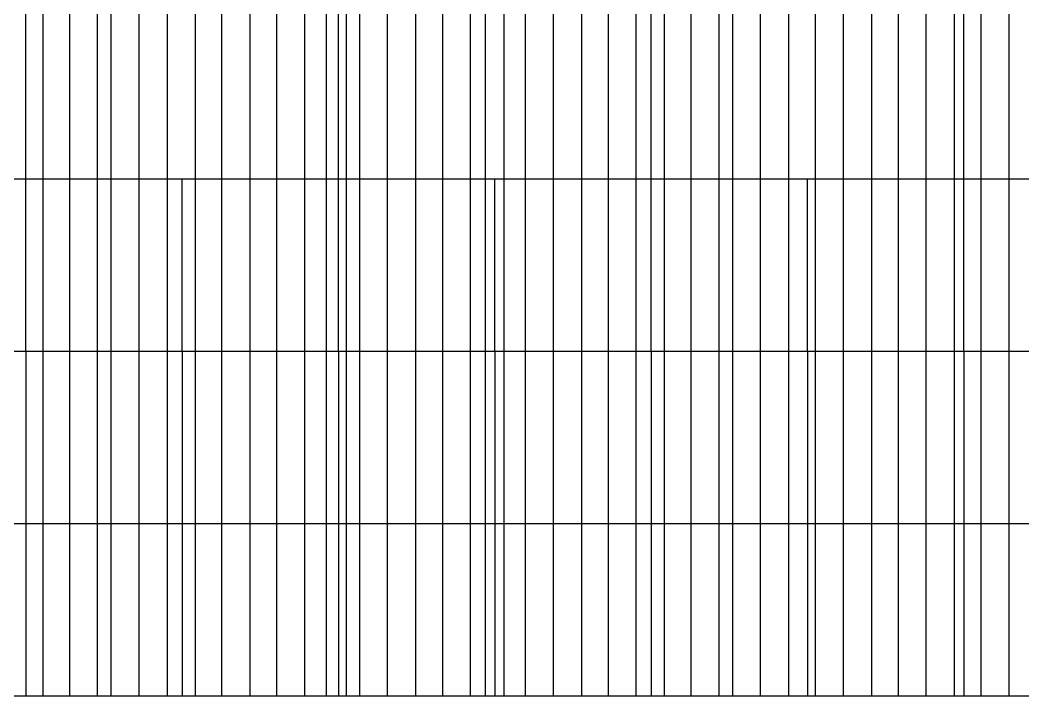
# Model space of a CAD drawing. Extents: x 0 to 304, y 106 to 158.
# Drawn here: x 151.59 to 189.11, y 106 to 131.28 of the extents above; entities that cross this region are included whole.
import ezdxf

# ---------------------------------------------------------------- set-up
doc = ezdxf.new("R2010")
doc.units = 0

msp = doc.modelspace()

# ---------------------------------------------------------------- linework, layer by layer
at = {"layer": 'main_merged'}
for p, q in [((158.55, 125.35, 4.8), (162.6, 125.35, 4.8)), ((158.55, 125.35, 9.6), (162.6, 125.35, 9.6)), ((158.55, 125.35, 14.4), (162.6, 125.35, 14.4)), ((170.25, 125.35, 4.8), (174.3, 125.35, 4.8)), ((170.25, 125.35, 9.6), (174.3, 125.35, 9.6)), ((170.25, 125.35, 14.4), (174.3, 125.35, 14.4)), ((181.95, 125.35, 4.8), (186, 125.35, 4.8)), ((181.95, 125.35, 9.6), (186, 125.35, 9.6)), ((181.95, 125.35, 14.4), (186, 125.35, 14.4)), ((158.55, 118.9, 4.8), (162.6, 118.9, 4.8)), ((158.55, 118.9, 9.6), (162.6, 118.9, 9.6)), ((158.55, 118.9, 14.4), (162.6, 118.9, 14.4)), ((170.25, 118.9, 4.8), (174.3, 118.9, 4.8)), ((170.25, 118.9, 9.6), (174.3, 118.9, 9.6)), ((170.25, 118.9, 14.4), (174.3, 118.9, 14.4)), ((181.95, 118.9, 4.8), (186, 118.9, 4.8)), ((181.95, 118.9, 9.6), (186, 118.9, 9.6)), ((181.95, 118.9, 14.4), (186, 118.9, 14.4)), ((158.55, 112.45, 4.8), (162.6, 112.45, 4.8)), ((158.55, 112.45, 9.6), (162.6, 112.45, 9.6)), ((158.55, 112.45, 14.4), (162.6, 112.45, 14.4)), ((170.25, 112.45, 4.8), (174.3, 112.45, 4.8)), ((170.25, 112.45, 9.6), (174.3, 112.45, 9.6)), ((170.25, 112.45, 14.4), (174.3, 112.45, 14.4)), ((181.95, 112.45, 4.8), (186, 112.45, 4.8)), ((181.95, 112.45, 9.6), (186, 112.45, 9.6)), ((181.95, 112.45, 14.4), (186, 112.45, 14.4)), ((158.55, 106, 4.8), (162.6, 106, 4.8)), ((158.55, 106, 9.6), (162.6, 106, 9.6)), ((158.55, 106, 14.4), (162.6, 106, 14.4)), ((170.25, 106, 4.8), (174.3, 106, 4.8)), ((170.25, 106, 9.6), (174.3, 106, 9.6)), ((170.25, 106, 14.4), (174.3, 106, 14.4)), ((181.95, 106, 4.8), (186, 106, 4.8)), ((181.95, 106, 9.6), (186, 106, 9.6)), ((181.95, 106, 14.4), (186, 106, 14.4))]:
    msp.add_line(p, q, dxfattribs=at)
at = {"layer": 'main_splited'}
for p, q in [((150.9, 125.35, 4.8), (151.8, 125.35, 4.8)), ((150.9, 125.35, 9.6), (151.8, 125.35, 9.6)), ((150.9, 125.35, 14.4), (151.8, 125.35, 14.4)), ((151.8, 125.35, 4.8), (157.65, 125.35, 4.8)), ((151.8, 125.35, 9.6), (157.65, 125.35, 9.6)), ((151.8, 125.35, 14.4), (157.65, 125.35, 14.4)), ((157.65, 125.35, 4.8), (158.55, 125.35, 4.8)), ((157.65, 125.35, 9.6), (158.55, 125.35, 9.6)), ((157.65, 125.35, 14.4), (158.55, 125.35, 14.4)), ((162.6, 125.35, 4.8), (163.5, 125.35, 4.8)), ((162.6, 125.35, 9.6), (163.5, 125.35, 9.6)), ((162.6, 125.35, 14.4), (163.5, 125.35, 14.4)), ((163.5, 125.35, 4.8), (169.35, 125.35, 4.8)), ((163.5, 125.35, 9.6), (169.35, 125.35, 9.6)), ((163.5, 125.35, 14.4), (169.35, 125.35, 14.4)), ((169.35, 125.35, 4.8), (170.25, 125.35, 4.8)), ((169.35, 125.35, 9.6), (170.25, 125.35, 9.6)), ((169.35, 125.35, 14.4), (170.25, 125.35, 14.4)), ((174.3, 125.35, 4.8), (175.2, 125.35, 4.8)), ((174.3, 125.35, 9.6), (175.2, 125.35, 9.6)), ((174.3, 125.35, 14.4), (175.2, 125.35, 14.4)), ((175.2, 125.35, 4.8), (181.05, 125.35, 4.8)), ((175.2, 125.35, 9.6), (181.05, 125.35, 9.6)), ((175.2, 125.35, 14.4), (181.05, 125.35, 14.4)), ((181.05, 125.35, 4.8), (181.95, 125.35, 4.8)), ((181.05, 125.35, 9.6), (181.95, 125.35, 9.6)), ((181.05, 125.35, 14.4), (181.95, 125.35, 14.4)), ((186, 125.35, 4.8), (186.9, 125.35, 4.8)), ((186, 125.35, 9.6), (186.9, 125.35, 9.6)), ((186, 125.35, 14.4), (186.9, 125.35, 14.4)), ((186.9, 125.35, 4.8), (192.75, 125.35, 4.8)), ((186.9, 125.35, 9.6), (192.75, 125.35, 9.6)), ((186.9, 125.35, 14.4), (192.75, 125.35, 14.4)), ((150.9, 118.9, 4.8), (151.8, 118.9, 4.8)), ((150.9, 118.9, 9.6), (151.8, 118.9, 9.6)), ((150.9, 118.9, 14.4), (151.8, 118.9, 14.4)), ((151.8, 118.9, 4.8), (157.65, 118.9, 4.8)), ((151.8, 118.9, 9.6), (157.65, 118.9, 9.6)), ((151.8, 118.9, 14.4), (157.65, 118.9, 14.4)), ((157.65, 118.9, 4.8), (158.55, 118.9, 4.8)), ((157.65, 118.9, 9.6), (158.55, 118.9, 9.6)), ((157.65, 118.9, 14.4), (158.55, 118.9, 14.4)), ((162.6, 118.9, 4.8), (163.5, 118.9, 4.8)), ((162.6, 118.9, 9.6), (163.5, 118.9, 9.6)), ((162.6, 118.9, 14.4), (163.5, 118.9, 14.4)), ((163.5, 118.9, 4.8), (169.35, 118.9, 4.8)), ((163.5, 118.9, 9.6), (169.35, 118.9, 9.6)), ((163.5, 118.9, 14.4), (169.35, 118.9, 14.4)), ((169.35, 118.9, 4.8), (170.25, 118.9, 4.8)), ((169.35, 118.9, 9.6), (170.25, 118.9, 9.6)), ((169.35, 118.9, 14.4), (170.25, 118.9, 14.4)), ((174.3, 118.9, 4.8), (175.2, 118.9, 4.8)), ((174.3, 118.9, 9.6), (175.2, 118.9, 9.6)), ((174.3, 118.9, 14.4), (175.2, 118.9, 14.4)), ((175.2, 118.9, 4.8), (181.05, 118.9, 4.8)), ((175.2, 118.9, 9.6), (181.05, 118.9, 9.6)), ((175.2, 118.9, 14.4), (181.05, 118.9, 14.4)), ((181.05, 118.9, 4.8), (181.95, 118.9, 4.8)), ((181.05, 118.9, 9.6), (181.95, 118.9, 9.6)), ((181.05, 118.9, 14.4), (181.95, 118.9, 14.4)), ((186, 118.9, 4.8), (186.9, 118.9, 4.8)), ((186, 118.9, 9.6), (186.9, 118.9, 9.6)), ((186, 118.9, 14.4), (186.9, 118.9, 14.4)), ((186.9, 118.9, 4.8), (192.75, 118.9, 4.8)), ((186.9, 118.9, 9.6), (192.75, 118.9, 9.6)), ((186.9, 118.9, 14.4), (192.75, 118.9, 14.4)), ((150.9, 112.45, 4.8), (151.8, 112.45, 4.8)), ((150.9, 112.45, 9.6), (151.8, 112.45, 9.6)), ((150.9, 112.45, 14.4), (151.8, 112.45, 14.4)), ((151.8, 112.45, 4.8), (157.65, 112.45, 4.8)), ((151.8, 112.45, 9.6), (157.65, 112.45, 9.6)), ((151.8, 112.45, 14.4), (157.65, 112.45, 14.4)), ((157.65, 112.45, 4.8), (158.55, 112.45, 4.8)), ((157.65, 112.45, 9.6), (158.55, 112.45, 9.6)), ((157.65, 112.45, 14.4), (158.55, 112.45, 14.4)), ((162.6, 112.45, 4.8), (163.5, 112.45, 4.8)), ((162.6, 112.45, 9.6), (163.5, 112.45, 9.6)), ((162.6, 112.45, 14.4), (163.5, 112.45, 14.4)), ((163.5, 112.45, 4.8), (169.35, 112.45, 4.8)), ((163.5, 112.45, 9.6), (169.35, 112.45, 9.6)), ((163.5, 112.45, 14.4), (169.35, 112.45, 14.4)), ((169.35, 112.45, 4.8), (170.25, 112.45, 4.8)), ((169.35, 112.45, 9.6), (170.25, 112.45, 9.6)), ((169.35, 112.45, 14.4), (170.25, 112.45, 14.4)), ((174.3, 112.45, 4.8), (175.2, 112.45, 4.8)), ((174.3, 112.45, 9.6), (175.2, 112.45, 9.6)), ((174.3, 112.45, 14.4), (175.2, 112.45, 14.4)), ((175.2, 112.45, 4.8), (181.05, 112.45, 4.8)), ((175.2, 112.45, 9.6), (181.05, 112.45, 9.6)), ((175.2, 112.45, 14.4), (181.05, 112.45, 14.4)), ((181.05, 112.45, 4.8), (181.95, 112.45, 4.8)), ((181.05, 112.45, 9.6), (181.95, 112.45, 9.6)), ((181.05, 112.45, 14.4), (181.95, 112.45, 14.4)), ((186, 112.45, 4.8), (186.9, 112.45, 4.8)), ((186, 112.45, 9.6), (186.9, 112.45, 9.6)), ((186, 112.45, 14.4), (186.9, 112.45, 14.4)), ((186.9, 112.45, 4.8), (192.75, 112.45, 4.8)), ((186.9, 112.45, 9.6), (192.75, 112.45, 9.6)), ((186.9, 112.45, 14.4), (192.75, 112.45, 14.4)), ((150.9, 106, 4.8), (151.8, 106, 4.8)), ((150.9, 106, 9.6), (151.8, 106, 9.6)), ((150.9, 106, 14.4), (151.8, 106, 14.4)), ((151.8, 106, 4.8), (157.65, 106, 4.8)), ((151.8, 106, 9.6), (157.65, 106, 9.6)), ((151.8, 106, 14.4), (157.65, 106, 14.4)), ((157.65, 106, 4.8), (158.55, 106, 4.8)), ((157.65, 106, 9.6), (158.55, 106, 9.6)), ((157.65, 106, 14.4), (158.55, 106, 14.4)), ((162.6, 106, 4.8), (163.5, 106, 4.8)), ((162.6, 106, 9.6), (163.5, 106, 9.6)), ((162.6, 106, 14.4), (163.5, 106, 14.4)), ((163.5, 106, 4.8), (169.35, 106, 4.8)), ((163.5, 106, 9.6), (169.35, 106, 9.6)), ((163.5, 106, 14.4), (169.35, 106, 14.4)), ((169.35, 106, 4.8), (170.25, 106, 4.8)), ((169.35, 106, 9.6), (170.25, 106, 9.6)), ((169.35, 106, 14.4), (170.25, 106, 14.4)), ((174.3, 106, 4.8), (175.2, 106, 4.8)), ((174.3, 106, 9.6), (175.2, 106, 9.6)), ((174.3, 106, 14.4), (175.2, 106, 14.4)), ((175.2, 106, 4.8), (181.05, 106, 4.8)), ((175.2, 106, 9.6), (181.05, 106, 9.6)), ((175.2, 106, 14.4), (181.05, 106, 14.4)), ((181.05, 106, 4.8), (181.95, 106, 4.8)), ((181.05, 106, 9.6), (181.95, 106, 9.6)), ((181.05, 106, 14.4), (181.95, 106, 14.4)), ((186, 106, 4.8), (186.9, 106, 4.8)), ((186, 106, 9.6), (186.9, 106, 9.6)), ((186, 106, 14.4), (186.9, 106, 14.4)), ((186.9, 106, 4.8), (192.75, 106, 4.8)), ((186.9, 106, 9.6), (192.75, 106, 9.6)), ((186.9, 106, 14.4), (192.75, 106, 14.4))]:
    msp.add_line(p, q, dxfattribs=at)
at = {"layer": 'RRO 200x300x6'}
for p, q in [((151.8, 125.35), (151.8, 125.35, 4.8)), ((151.8, 125.35, 4.8), (151.8, 125.35, 9.6)), ((151.8, 125.35, 9.6), (151.8, 125.35, 14.4)), ((157.65, 125.35), (157.65, 125.35, 4.8)), ((157.65, 125.35, 4.8), (157.65, 125.35, 9.6)), ((157.65, 125.35, 9.6), (157.65, 125.35, 14.4)), ((163.5, 125.35), (163.5, 125.35, 4.8)), ((163.5, 125.35, 4.8), (163.5, 125.35, 9.6)), ((163.5, 125.35, 9.6), (163.5, 125.35, 14.4)), ((169.35, 125.35), (169.35, 125.35, 4.8)), ((169.35, 125.35, 4.8), (169.35, 125.35, 9.6)), ((169.35, 125.35, 9.6), (169.35, 125.35, 14.4)), ((175.2, 125.35), (175.2, 125.35, 4.8)), ((175.2, 125.35, 4.8), (175.2, 125.35, 9.6)), ((175.2, 125.35, 9.6), (175.2, 125.35, 14.4)), ((181.05, 125.35), (181.05, 125.35, 4.8)), ((181.05, 125.35, 4.8), (181.05, 125.35, 9.6)), ((181.05, 125.35, 9.6), (181.05, 125.35, 14.4)), ((186.9, 125.35), (186.9, 125.35, 4.8)), ((186.9, 125.35, 4.8), (186.9, 125.35, 9.6)), ((186.9, 125.35, 9.6), (186.9, 125.35, 14.4)), ((151.8, 118.9), (151.8, 118.9, 4.8)), ((151.8, 118.9, 4.8), (151.8, 118.9, 9.6)), ((151.8, 118.9, 9.6), (151.8, 118.9, 14.4)), ((157.65, 118.9), (157.65, 118.9, 4.8)), ((157.65, 118.9, 4.8), (157.65, 118.9, 9.6)), ((157.65, 118.9, 9.6), (157.65, 118.9, 14.4)), ((163.5, 118.9), (163.5, 118.9, 4.8)), ((163.5, 118.9, 4.8), (163.5, 118.9, 9.6)), ((163.5, 118.9, 9.6), (163.5, 118.9, 14.4)), ((169.35, 118.9), (169.35, 118.9, 4.8)), ((169.35, 118.9, 4.8), (169.35, 118.9, 9.6)), ((169.35, 118.9, 9.6), (169.35, 118.9, 14.4)), ((175.2, 118.9), (175.2, 118.9, 4.8)), ((175.2, 118.9, 4.8), (175.2, 118.9, 9.6)), ((175.2, 118.9, 9.6), (175.2, 118.9, 14.4)), ((181.05, 118.9), (181.05, 118.9, 4.8)), ((181.05, 118.9, 4.8), (181.05, 118.9, 9.6)), ((181.05, 118.9, 9.6), (181.05, 118.9, 14.4)), ((186.9, 118.9), (186.9, 118.9, 4.8)), ((186.9, 118.9, 4.8), (186.9, 118.9, 9.6)), ((186.9, 118.9, 9.6), (186.9, 118.9, 14.4)), ((151.8, 112.45), (151.8, 112.45, 4.8)), ((151.8, 112.45, 4.8), (151.8, 112.45, 9.6)), ((151.8, 112.45, 9.6), (151.8, 112.45, 14.4)), ((157.65, 112.45), (157.65, 112.45, 4.8)), ((157.65, 112.45, 4.8), (157.65, 112.45, 9.6)), ((157.65, 112.45, 9.6), (157.65, 112.45, 14.4)), ((163.5, 112.45), (163.5, 112.45, 4.8)), ((163.5, 112.45, 4.8), (163.5, 112.45, 9.6)), ((163.5, 112.45, 9.6), (163.5, 112.45, 14.4)), ((169.35, 112.45), (169.35, 112.45, 4.8)), ((169.35, 112.45, 4.8), (169.35, 112.45, 9.6)), ((169.35, 112.45, 9.6), (169.35, 112.45, 14.4)), ((175.2, 112.45), (175.2, 112.45, 4.8)), ((175.2, 112.45, 4.8), (175.2, 112.45, 9.6)), ((175.2, 112.45, 9.6), (175.2, 112.45, 14.4)), ((181.05, 112.45), (181.05, 112.45, 4.8)), ((181.05, 112.45, 4.8), (181.05, 112.45, 9.6)), ((181.05, 112.45, 9.6), (181.05, 112.45, 14.4)), ((186.9, 112.45), (186.9, 112.45, 4.8)), ((186.9, 112.45, 4.8), (186.9, 112.45, 9.6)), ((186.9, 112.45, 9.6), (186.9, 112.45, 14.4)), ((151.8, 106), (151.8, 106, 4.8)), ((151.8, 106, 4.8), (151.8, 106, 9.6)), ((151.8, 106, 9.6), (151.8, 106, 14.4)), ((157.65, 106), (157.65, 106, 4.8)), ((157.65, 106, 4.8), (157.65, 106, 9.6)), ((157.65, 106, 9.6), (157.65, 106, 14.4)), ((163.5, 106), (163.5, 106, 4.8)), ((163.5, 106, 4.8), (163.5, 106, 9.6)), ((163.5, 106, 9.6), (163.5, 106, 14.4)), ((169.35, 106), (169.35, 106, 4.8)), ((169.35, 106, 4.8), (169.35, 106, 9.6)), ((169.35, 106, 9.6), (169.35, 106, 14.4)), ((175.2, 106), (175.2, 106, 4.8)), ((175.2, 106, 4.8), (175.2, 106, 9.6)), ((175.2, 106, 9.6), (175.2, 106, 14.4)), ((181.05, 106), (181.05, 106, 4.8)), ((181.05, 106, 4.8), (181.05, 106, 9.6)), ((181.05, 106, 9.6), (181.05, 106, 14.4)), ((186.9, 106), (186.9, 106, 4.8)), ((186.9, 106, 4.8), (186.9, 106, 9.6)), ((186.9, 106, 9.6), (186.9, 106, 14.4))]:
    msp.add_line(p, q, dxfattribs=at)
at = {"layer": 'secondary'}
for p, q in [((152.44, 131.8, 4.8), (152.44, 125.35, 4.8)), ((152.44, 131.8, 9.6), (152.44, 125.35, 9.6)), ((152.44, 131.8, 14.4), (152.44, 125.35, 14.4)), ((153.44, 131.8, 4.8), (153.44, 125.35, 4.8)), ((153.44, 131.8, 9.6), (153.44, 125.35, 9.6)), ((153.44, 131.8, 14.4), (153.44, 125.35, 14.4)), ((154.48, 131.8, 4.8), (154.48, 125.35, 4.8)), ((154.48, 131.8, 9.6), (154.48, 125.35, 9.6)), ((154.48, 131.8, 14.4), (154.48, 125.35, 14.4)), ((154.99, 131.8, 4.8), (154.99, 125.35, 4.8)), ((154.99, 131.8, 9.6), (154.99, 125.35, 9.6)), ((154.99, 131.8, 14.4), (154.99, 125.35, 14.4)), ((156.03, 131.8, 4.8), (156.03, 125.35, 4.8)), ((156.03, 131.8, 9.6), (156.03, 125.35, 9.6)), ((156.03, 131.8, 14.4), (156.03, 125.35, 14.4)), ((157.09, 131.8, 4.8), (157.09, 125.35, 4.8)), ((157.09, 131.8, 9.6), (157.09, 125.35, 9.6)), ((157.09, 131.8, 14.4), (157.09, 125.35, 14.4)), ((158.14, 131.8, 4.8), (158.14, 125.35, 4.8)), ((158.14, 131.8, 9.6), (158.14, 125.35, 9.6)), ((158.14, 131.8, 14.4), (158.14, 125.35, 14.4)), ((159.13, 131.8, 4.8), (159.13, 125.35, 4.8)), ((159.13, 131.8, 9.6), (159.13, 125.35, 9.6)), ((159.13, 131.8, 14.4), (159.13, 125.35, 14.4)), ((160.19, 131.8, 4.8), (160.19, 125.35, 4.8)), ((160.19, 131.8, 9.6), (160.19, 125.35, 9.6)), ((160.19, 131.8, 14.4), (160.19, 125.35, 14.4)), ((161.19, 131.8, 4.8), (161.19, 125.35, 4.8)), ((161.19, 131.8, 9.6), (161.19, 125.35, 9.6)), ((161.19, 131.8, 14.4), (161.19, 125.35, 14.4)), ((162.23, 131.8, 4.8), (162.23, 125.35, 4.8)), ((162.23, 131.8, 9.6), (162.23, 125.35, 9.6)), ((162.23, 131.8, 14.4), (162.23, 125.35, 14.4)), ((163.04, 131.8, 4.8), (163.04, 125.35, 4.8)), ((163.04, 131.8, 9.6), (163.04, 125.35, 9.6)), ((163.04, 131.8, 14.4), (163.04, 125.35, 14.4)), ((163.79, 131.8, 4.8), (163.79, 125.35, 4.8)), ((163.79, 131.8, 9.6), (163.79, 125.35, 9.6)), ((163.79, 131.8, 14.4), (163.79, 125.35, 14.4)), ((164.29, 131.8, 4.8), (164.29, 125.35, 4.8)), ((164.29, 131.8, 9.6), (164.29, 125.35, 9.6)), ((164.29, 131.8, 14.4), (164.29, 125.35, 14.4)), ((165.33, 131.8, 4.8), (165.33, 125.35, 4.8)), ((165.33, 131.8, 9.6), (165.33, 125.35, 9.6)), ((165.33, 131.8, 14.4), (165.33, 125.35, 14.4)), ((166.39, 131.8, 4.8), (166.39, 125.35, 4.8)), ((166.39, 131.8, 9.6), (166.39, 125.35, 9.6)), ((166.39, 131.8, 14.4), (166.39, 125.35, 14.4)), ((167.39, 131.8, 4.8), (167.39, 125.35, 4.8)), ((167.39, 131.8, 9.6), (167.39, 125.35, 9.6)), ((167.39, 131.8, 14.4), (167.39, 125.35, 14.4)), ((168.43, 131.8, 4.8), (168.43, 125.35, 4.8)), ((168.43, 131.8, 9.6), (168.43, 125.35, 9.6)), ((168.43, 131.8, 14.4), (168.43, 125.35, 14.4)), ((168.99, 131.8, 4.8), (168.99, 125.35, 4.8)), ((168.99, 131.8, 9.6), (168.99, 125.35, 9.6)), ((168.99, 131.8, 14.4), (168.99, 125.35, 14.4)), ((169.69, 131.8, 4.8), (169.69, 125.35, 4.8)), ((169.69, 131.8, 9.6), (169.69, 125.35, 9.6)), ((169.69, 131.8, 14.4), (169.69, 125.35, 14.4)), ((170.49, 131.8, 4.8), (170.49, 125.35, 4.8)), ((170.49, 131.8, 9.6), (170.49, 125.35, 9.6)), ((170.49, 131.8, 14.4), (170.49, 125.35, 14.4)), ((171.53, 131.8, 4.8), (171.53, 125.35, 4.8)), ((171.53, 131.8, 9.6), (171.53, 125.35, 9.6)), ((171.53, 131.8, 14.4), (171.53, 125.35, 14.4)), ((172.59, 131.8, 4.8), (172.59, 125.35, 4.8)), ((172.59, 131.8, 9.6), (172.59, 125.35, 9.6)), ((172.59, 131.8, 14.4), (172.59, 125.35, 14.4)), ((173.59, 131.8, 4.8), (173.59, 125.35, 4.8)), ((173.59, 131.8, 9.6), (173.59, 125.35, 9.6)), ((173.59, 131.8, 14.4), (173.59, 125.35, 14.4)), ((174.63, 131.8, 4.8), (174.63, 125.35, 4.8)), ((174.63, 131.8, 9.6), (174.63, 125.35, 9.6)), ((174.63, 131.8, 14.4), (174.63, 125.35, 14.4)), ((175.69, 131.8, 4.8), (175.69, 125.35, 4.8)), ((175.69, 131.8, 9.6), (175.69, 125.35, 9.6)), ((175.69, 131.8, 14.4), (175.69, 125.35, 14.4)), ((176.69, 131.8, 4.8), (176.69, 125.35, 4.8)), ((176.69, 131.8, 9.6), (176.69, 125.35, 9.6)), ((176.69, 131.8, 14.4), (176.69, 125.35, 14.4)), ((177.73, 131.8, 4.8), (177.73, 125.35, 4.8)), ((177.73, 131.8, 9.6), (177.73, 125.35, 9.6)), ((177.73, 131.8, 14.4), (177.73, 125.35, 14.4)), ((178.24, 131.8, 4.8), (178.24, 125.35, 4.8)), ((178.24, 131.8, 9.6), (178.24, 125.35, 9.6)), ((178.24, 131.8, 14.4), (178.24, 125.35, 14.4)), ((179.28, 131.8, 4.8), (179.28, 125.35, 4.8)), ((179.28, 131.8, 9.6), (179.28, 125.35, 9.6)), ((179.28, 131.8, 14.4), (179.28, 125.35, 14.4)), ((180.34, 131.8, 4.8), (180.34, 125.35, 4.8)), ((180.34, 131.8, 9.6), (180.34, 125.35, 9.6)), ((180.34, 131.8, 14.4), (180.34, 125.35, 14.4)), ((181.34, 131.8, 4.8), (181.34, 125.35, 4.8)), ((181.34, 131.8, 9.6), (181.34, 125.35, 9.6)), ((181.34, 131.8, 14.4), (181.34, 125.35, 14.4)), ((182.38, 131.8, 4.8), (182.38, 125.35, 4.8)), ((182.38, 131.8, 9.6), (182.38, 125.35, 9.6)), ((182.38, 131.8, 14.4), (182.38, 125.35, 14.4)), ((183.44, 131.8, 4.8), (183.44, 125.35, 4.8)), ((183.44, 131.8, 9.6), (183.44, 125.35, 9.6)), ((183.44, 131.8, 14.4), (183.44, 125.35, 14.4)), ((184.44, 131.8, 4.8), (184.44, 125.35, 4.8)), ((184.44, 131.8, 9.6), (184.44, 125.35, 9.6)), ((184.44, 131.8, 14.4), (184.44, 125.35, 14.4)), ((185.48, 131.8, 4.8), (185.48, 125.35, 4.8)), ((185.48, 131.8, 9.6), (185.48, 125.35, 9.6)), ((185.48, 131.8, 14.4), (185.48, 125.35, 14.4)), ((186.54, 131.8, 4.8), (186.54, 125.35, 4.8)), ((186.54, 131.8, 9.6), (186.54, 125.35, 9.6)), ((186.54, 131.8, 14.4), (186.54, 125.35, 14.4)), ((187.54, 131.8, 4.8), (187.54, 125.35, 4.8)), ((187.54, 131.8, 9.6), (187.54, 125.35, 9.6)), ((187.54, 131.8, 14.4), (187.54, 125.35, 14.4)), ((188.58, 131.8, 4.8), (188.58, 125.35, 4.8)), ((188.58, 131.8, 9.6), (188.58, 125.35, 9.6)), ((188.58, 131.8, 14.4), (188.58, 125.35, 14.4)), ((152.44, 125.35, 4.8), (152.44, 118.9, 4.8)), ((152.44, 125.35, 9.6), (152.44, 118.9, 9.6)), ((152.44, 125.35, 14.4), (152.44, 118.9, 14.4)), ((153.44, 125.35, 4.8), (153.44, 118.9, 4.8)), ((153.44, 125.35, 9.6), (153.44, 118.9, 9.6)), ((153.44, 125.35, 14.4), (153.44, 118.9, 14.4)), ((154.48, 125.35, 4.8), (154.48, 118.9, 4.8)), ((154.48, 125.35, 9.6), (154.48, 118.9, 9.6)), ((154.48, 125.35, 14.4), (154.48, 118.9, 14.4)), ((154.99, 125.35, 4.8), (154.99, 118.9, 4.8)), ((154.99, 125.35, 9.6), (154.99, 118.9, 9.6)), ((154.99, 125.35, 14.4), (154.99, 118.9, 14.4)), ((156.03, 125.35, 4.8), (156.03, 118.9, 4.8)), ((156.03, 125.35, 9.6), (156.03, 118.9, 9.6)), ((156.03, 125.35, 14.4), (156.03, 118.9, 14.4)), ((157.09, 125.35, 4.8), (157.09, 118.9, 4.8)), ((157.09, 125.35, 9.6), (157.09, 118.9, 9.6)), ((157.09, 125.35, 14.4), (157.09, 118.9, 14.4)), ((158.14, 125.35, 4.8), (158.14, 118.9, 4.8)), ((158.14, 125.35, 9.6), (158.14, 118.9, 9.6)), ((158.14, 125.35, 14.4), (158.14, 118.9, 14.4)), ((159.13, 125.35, 4.8), (159.13, 118.9, 4.8)), ((159.13, 125.35, 9.6), (159.13, 118.9, 9.6)), ((159.13, 125.35, 14.4), (159.13, 118.9, 14.4)), ((160.19, 125.35, 4.8), (160.19, 118.9, 4.8)), ((160.19, 125.35, 9.6), (160.19, 118.9, 9.6)), ((160.19, 125.35, 14.4), (160.19, 118.9, 14.4)), ((161.19, 125.35, 4.8), (161.19, 118.9, 4.8)), ((161.19, 125.35, 9.6), (161.19, 118.9, 9.6)), ((161.19, 125.35, 14.4), (161.19, 118.9, 14.4)), ((162.23, 125.35, 4.8), (162.23, 118.9, 4.8)), ((162.23, 125.35, 9.6), (162.23, 118.9, 9.6)), ((162.23, 125.35, 14.4), (162.23, 118.9, 14.4)), ((163.04, 125.35, 4.8), (163.04, 118.9, 4.8)), ((163.04, 125.35, 9.6), (163.04, 118.9, 9.6)), ((163.04, 125.35, 14.4), (163.04, 118.9, 14.4)), ((163.79, 125.35, 4.8), (163.79, 118.9, 4.8)), ((163.79, 125.35, 9.6), (163.79, 118.9, 9.6)), ((163.79, 125.35, 14.4), (163.79, 118.9, 14.4)), ((164.29, 125.35, 4.8), (164.29, 118.9, 4.8)), ((164.29, 125.35, 9.6), (164.29, 118.9, 9.6)), ((164.29, 125.35, 14.4), (164.29, 118.9, 14.4)), ((165.33, 125.35, 4.8), (165.33, 118.9, 4.8)), ((165.33, 125.35, 9.6), (165.33, 118.9, 9.6)), ((165.33, 125.35, 14.4), (165.33, 118.9, 14.4)), ((166.39, 125.35, 4.8), (166.39, 118.9, 4.8)), ((166.39, 125.35, 9.6), (166.39, 118.9, 9.6)), ((166.39, 125.35, 14.4), (166.39, 118.9, 14.4)), ((167.39, 125.35, 4.8), (167.39, 118.9, 4.8)), ((167.39, 125.35, 9.6), (167.39, 118.9, 9.6)), ((167.39, 125.35, 14.4), (167.39, 118.9, 14.4)), ((168.43, 125.35, 4.8), (168.43, 118.9, 4.8)), ((168.43, 125.35, 9.6), (168.43, 118.9, 9.6)), ((168.43, 125.35, 14.4), (168.43, 118.9, 14.4)), ((168.99, 125.35, 4.8), (168.99, 118.9, 4.8)), ((168.99, 125.35, 9.6), (168.99, 118.9, 9.6)), ((168.99, 125.35, 14.4), (168.99, 118.9, 14.4)), ((169.69, 125.35, 4.8), (169.69, 118.9, 4.8)), ((169.69, 125.35, 9.6), (169.69, 118.9, 9.6)), ((169.69, 125.35, 14.4), (169.69, 118.9, 14.4)), ((170.49, 125.35, 4.8), (170.49, 118.9, 4.8)), ((170.49, 125.35, 9.6), (170.49, 118.9, 9.6)), ((170.49, 125.35, 14.4), (170.49, 118.9, 14.4)), ((171.53, 125.35, 4.8), (171.53, 118.9, 4.8)), ((171.53, 125.35, 9.6), (171.53, 118.9, 9.6)), ((171.53, 125.35, 14.4), (171.53, 118.9, 14.4)), ((172.59, 125.35, 4.8), (172.59, 118.9, 4.8)), ((172.59, 125.35, 9.6), (172.59, 118.9, 9.6)), ((172.59, 125.35, 14.4), (172.59, 118.9, 14.4)), ((173.59, 125.35, 4.8), (173.59, 118.9, 4.8)), ((173.59, 125.35, 9.6), (173.59, 118.9, 9.6)), ((173.59, 125.35, 14.4), (173.59, 118.9, 14.4)), ((174.63, 125.35, 4.8), (174.63, 118.9, 4.8)), ((174.63, 125.35, 9.6), (174.63, 118.9, 9.6)), ((174.63, 125.35, 14.4), (174.63, 118.9, 14.4)), ((175.69, 125.35, 4.8), (175.69, 118.9, 4.8)), ((175.69, 125.35, 9.6), (175.69, 118.9, 9.6)), ((175.69, 125.35, 14.4), (175.69, 118.9, 14.4)), ((176.69, 125.35, 4.8), (176.69, 118.9, 4.8)), ((176.69, 125.35, 9.6), (176.69, 118.9, 9.6)), ((176.69, 125.35, 14.4), (176.69, 118.9, 14.4)), ((177.73, 125.35, 4.8), (177.73, 118.9, 4.8)), ((177.73, 125.35, 9.6), (177.73, 118.9, 9.6)), ((177.73, 125.35, 14.4), (177.73, 118.9, 14.4)), ((178.24, 125.35, 4.8), (178.24, 118.9, 4.8)), ((178.24, 125.35, 9.6), (178.24, 118.9, 9.6)), ((178.24, 125.35, 14.4), (178.24, 118.9, 14.4)), ((179.28, 125.35, 4.8), (179.28, 118.9, 4.8)), ((179.28, 125.35, 9.6), (179.28, 118.9, 9.6)), ((179.28, 125.35, 14.4), (179.28, 118.9, 14.4)), ((180.34, 125.35, 4.8), (180.34, 118.9, 4.8)), ((180.34, 125.35, 9.6), (180.34, 118.9, 9.6)), ((180.34, 125.35, 14.4), (180.34, 118.9, 14.4)), ((181.34, 125.35, 4.8), (181.34, 118.9, 4.8)), ((181.34, 125.35, 9.6), (181.34, 118.9, 9.6)), ((181.34, 125.35, 14.4), (181.34, 118.9, 14.4)), ((182.38, 125.35, 4.8), (182.38, 118.9, 4.8)), ((182.38, 125.35, 9.6), (182.38, 118.9, 9.6)), ((182.38, 125.35, 14.4), (182.38, 118.9, 14.4)), ((183.44, 125.35, 4.8), (183.44, 118.9, 4.8)), ((183.44, 125.35, 9.6), (183.44, 118.9, 9.6)), ((183.44, 125.35, 14.4), (183.44, 118.9, 14.4)), ((184.44, 125.35, 4.8), (184.44, 118.9, 4.8)), ((184.44, 125.35, 9.6), (184.44, 118.9, 9.6)), ((184.44, 125.35, 14.4), (184.44, 118.9, 14.4)), ((185.48, 125.35, 4.8), (185.48, 118.9, 4.8)), ((185.48, 125.35, 9.6), (185.48, 118.9, 9.6)), ((185.48, 125.35, 14.4), (185.48, 118.9, 14.4)), ((186.54, 125.35, 4.8), (186.54, 118.9, 4.8)), ((186.54, 125.35, 9.6), (186.54, 118.9, 9.6)), ((186.54, 125.35, 14.4), (186.54, 118.9, 14.4)), ((187.54, 125.35, 4.8), (187.54, 118.9, 4.8)), ((187.54, 125.35, 9.6), (187.54, 118.9, 9.6)), ((187.54, 125.35, 14.4), (187.54, 118.9, 14.4)), ((188.58, 125.35, 4.8), (188.58, 118.9, 4.8)), ((188.58, 125.35, 9.6), (188.58, 118.9, 9.6)), ((188.58, 125.35, 14.4), (188.58, 118.9, 14.4)), ((152.44, 118.9, 4.8), (152.44, 112.45, 4.8)), ((152.44, 118.9, 9.6), (152.44, 112.45, 9.6)), ((152.44, 118.9, 14.4), (152.44, 112.45, 14.4)), ((153.44, 118.9, 4.8), (153.44, 112.45, 4.8)), ((153.44, 118.9, 9.6), (153.44, 112.45, 9.6)), ((153.44, 118.9, 14.4), (153.44, 112.45, 14.4)), ((154.48, 118.9, 4.8), (154.48, 112.45, 4.8)), ((154.48, 118.9, 9.6), (154.48, 112.45, 9.6)), ((154.48, 118.9, 14.4), (154.48, 112.45, 14.4)), ((154.99, 118.9, 4.8), (154.99, 112.45, 4.8)), ((154.99, 118.9, 9.6), (154.99, 112.45, 9.6)), ((154.99, 118.9, 14.4), (154.99, 112.45, 14.4)), ((156.03, 118.9, 4.8), (156.03, 112.45, 4.8)), ((156.03, 118.9, 9.6), (156.03, 112.45, 9.6)), ((156.03, 118.9, 14.4), (156.03, 112.45, 14.4)), ((157.09, 118.9, 4.8), (157.09, 112.45, 4.8)), ((157.09, 118.9, 9.6), (157.09, 112.45, 9.6)), ((157.09, 118.9, 14.4), (157.09, 112.45, 14.4)), ((158.14, 118.9, 4.8), (158.14, 112.45, 4.8)), ((158.14, 118.9, 9.6), (158.14, 112.45, 9.6)), ((158.14, 118.9, 14.4), (158.14, 112.45, 14.4)), ((159.13, 118.9, 4.8), (159.13, 112.45, 4.8)), ((159.13, 118.9, 9.6), (159.13, 112.45, 9.6)), ((159.13, 118.9, 14.4), (159.13, 112.45, 14.4)), ((160.19, 118.9, 4.8), (160.19, 112.45, 4.8)), ((160.19, 118.9, 9.6), (160.19, 112.45, 9.6)), ((160.19, 118.9, 14.4), (160.19, 112.45, 14.4)), ((161.19, 118.9, 4.8), (161.19, 112.45, 4.8)), ((161.19, 118.9, 9.6), (161.19, 112.45, 9.6)), ((161.19, 118.9, 14.4), (161.19, 112.45, 14.4)), ((162.23, 118.9, 4.8), (162.23, 112.45, 4.8)), ((162.23, 118.9, 9.6), (162.23, 112.45, 9.6)), ((162.23, 118.9, 14.4), (162.23, 112.45, 14.4)), ((163.04, 118.9, 4.8), (163.04, 112.45, 4.8)), ((163.04, 118.9, 9.6), (163.04, 112.45, 9.6)), ((163.04, 118.9, 14.4), (163.04, 112.45, 14.4)), ((163.79, 118.9, 4.8), (163.79, 112.45, 4.8)), ((163.79, 118.9, 9.6), (163.79, 112.45, 9.6)), ((163.79, 118.9, 14.4), (163.79, 112.45, 14.4)), ((164.29, 118.9, 4.8), (164.29, 112.45, 4.8)), ((164.29, 118.9, 9.6), (164.29, 112.45, 9.6)), ((164.29, 118.9, 14.4), (164.29, 112.45, 14.4)), ((165.33, 118.9, 4.8), (165.33, 112.45, 4.8)), ((165.33, 118.9, 9.6), (165.33, 112.45, 9.6)), ((165.33, 118.9, 14.4), (165.33, 112.45, 14.4)), ((166.39, 118.9, 4.8), (166.39, 112.45, 4.8)), ((166.39, 118.9, 9.6), (166.39, 112.45, 9.6)), ((166.39, 118.9, 14.4), (166.39, 112.45, 14.4)), ((167.39, 118.9, 4.8), (167.39, 112.45, 4.8)), ((167.39, 118.9, 9.6), (167.39, 112.45, 9.6)), ((167.39, 118.9, 14.4), (167.39, 112.45, 14.4)), ((168.43, 118.9, 4.8), (168.43, 112.45, 4.8)), ((168.43, 118.9, 9.6), (168.43, 112.45, 9.6)), ((168.43, 118.9, 14.4), (168.43, 112.45, 14.4)), ((168.99, 118.9, 4.8), (168.99, 112.45, 4.8)), ((168.99, 118.9, 9.6), (168.99, 112.45, 9.6)), ((168.99, 118.9, 14.4), (168.99, 112.45, 14.4)), ((169.69, 118.9, 4.8), (169.69, 112.45, 4.8)), ((169.69, 118.9, 9.6), (169.69, 112.45, 9.6)), ((169.69, 118.9, 14.4), (169.69, 112.45, 14.4)), ((170.49, 118.9, 4.8), (170.49, 112.45, 4.8)), ((170.49, 118.9, 9.6), (170.49, 112.45, 9.6)), ((170.49, 118.9, 14.4), (170.49, 112.45, 14.4)), ((171.53, 118.9, 4.8), (171.53, 112.45, 4.8)), ((171.53, 118.9, 9.6), (171.53, 112.45, 9.6)), ((171.53, 118.9, 14.4), (171.53, 112.45, 14.4)), ((172.59, 118.9, 4.8), (172.59, 112.45, 4.8)), ((172.59, 118.9, 9.6), (172.59, 112.45, 9.6)), ((172.59, 118.9, 14.4), (172.59, 112.45, 14.4)), ((173.59, 118.9, 4.8), (173.59, 112.45, 4.8)), ((173.59, 118.9, 9.6), (173.59, 112.45, 9.6)), ((173.59, 118.9, 14.4), (173.59, 112.45, 14.4)), ((174.63, 118.9, 4.8), (174.63, 112.45, 4.8)), ((174.63, 118.9, 9.6), (174.63, 112.45, 9.6)), ((174.63, 118.9, 14.4), (174.63, 112.45, 14.4)), ((175.69, 118.9, 4.8), (175.69, 112.45, 4.8)), ((175.69, 118.9, 9.6), (175.69, 112.45, 9.6)), ((175.69, 118.9, 14.4), (175.69, 112.45, 14.4)), ((176.69, 118.9, 4.8), (176.69, 112.45, 4.8)), ((176.69, 118.9, 9.6), (176.69, 112.45, 9.6)), ((176.69, 118.9, 14.4), (176.69, 112.45, 14.4)), ((177.73, 118.9, 4.8), (177.73, 112.45, 4.8)), ((177.73, 118.9, 9.6), (177.73, 112.45, 9.6)), ((177.73, 118.9, 14.4), (177.73, 112.45, 14.4)), ((178.24, 118.9, 4.8), (178.24, 112.45, 4.8)), ((178.24, 118.9, 9.6), (178.24, 112.45, 9.6)), ((178.24, 118.9, 14.4), (178.24, 112.45, 14.4)), ((179.28, 118.9, 4.8), (179.28, 112.45, 4.8)), ((179.28, 118.9, 9.6), (179.28, 112.45, 9.6)), ((179.28, 118.9, 14.4), (179.28, 112.45, 14.4)), ((180.34, 118.9, 4.8), (180.34, 112.45, 4.8)), ((180.34, 118.9, 9.6), (180.34, 112.45, 9.6)), ((180.34, 118.9, 14.4), (180.34, 112.45, 14.4)), ((181.34, 118.9, 4.8), (181.34, 112.45, 4.8)), ((181.34, 118.9, 9.6), (181.34, 112.45, 9.6)), ((181.34, 118.9, 14.4), (181.34, 112.45, 14.4)), ((182.38, 118.9, 4.8), (182.38, 112.45, 4.8)), ((182.38, 118.9, 9.6), (182.38, 112.45, 9.6)), ((182.38, 118.9, 14.4), (182.38, 112.45, 14.4)), ((183.44, 118.9, 4.8), (183.44, 112.45, 4.8)), ((183.44, 118.9, 9.6), (183.44, 112.45, 9.6)), ((183.44, 118.9, 14.4), (183.44, 112.45, 14.4)), ((184.44, 118.9, 4.8), (184.44, 112.45, 4.8)), ((184.44, 118.9, 9.6), (184.44, 112.45, 9.6)), ((184.44, 118.9, 14.4), (184.44, 112.45, 14.4)), ((185.48, 118.9, 4.8), (185.48, 112.45, 4.8)), ((185.48, 118.9, 9.6), (185.48, 112.45, 9.6)), ((185.48, 118.9, 14.4), (185.48, 112.45, 14.4)), ((186.54, 118.9, 4.8), (186.54, 112.45, 4.8)), ((186.54, 118.9, 9.6), (186.54, 112.45, 9.6)), ((186.54, 118.9, 14.4), (186.54, 112.45, 14.4)), ((187.54, 118.9, 4.8), (187.54, 112.45, 4.8)), ((187.54, 118.9, 9.6), (187.54, 112.45, 9.6)), ((187.54, 118.9, 14.4), (187.54, 112.45, 14.4)), ((188.58, 118.9, 4.8), (188.58, 112.45, 4.8)), ((188.58, 118.9, 9.6), (188.58, 112.45, 9.6)), ((188.58, 118.9, 14.4), (188.58, 112.45, 14.4)), ((152.44, 112.45, 4.8), (152.44, 106, 4.8)), ((152.44, 112.45, 9.6), (152.44, 106, 9.6)), ((152.44, 112.45, 14.4), (152.44, 106, 14.4)), ((153.44, 112.45, 4.8), (153.44, 106, 4.8)), ((153.44, 112.45, 9.6), (153.44, 106, 9.6)), ((153.44, 112.45, 14.4), (153.44, 106, 14.4)), ((154.48, 112.45, 4.8), (154.48, 106, 4.8)), ((154.48, 112.45, 9.6), (154.48, 106, 9.6)), ((154.48, 112.45, 14.4), (154.48, 106, 14.4)), ((154.99, 112.45, 4.8), (154.99, 106, 4.8)), ((154.99, 112.45, 9.6), (154.99, 106, 9.6)), ((154.99, 112.45, 14.4), (154.99, 106, 14.4)), ((156.03, 112.45, 4.8), (156.03, 106, 4.8)), ((156.03, 112.45, 9.6), (156.03, 106, 9.6)), ((156.03, 112.45, 14.4), (156.03, 106, 14.4)), ((157.09, 112.45, 4.8), (157.09, 106, 4.8)), ((157.09, 112.45, 9.6), (157.09, 106, 9.6)), ((157.09, 112.45, 14.4), (157.09, 106, 14.4)), ((158.14, 112.45, 4.8), (158.14, 106, 4.8)), ((158.14, 112.45, 9.6), (158.14, 106, 9.6)), ((158.14, 112.45, 14.4), (158.14, 106, 14.4)), ((159.13, 112.45, 4.8), (159.13, 106, 4.8)), ((159.13, 112.45, 9.6), (159.13, 106, 9.6)), ((159.13, 112.45, 14.4), (159.13, 106, 14.4)), ((160.19, 112.45, 4.8), (160.19, 106, 4.8)), ((160.19, 112.45, 9.6), (160.19, 106, 9.6)), ((160.19, 112.45, 14.4), (160.19, 106, 14.4)), ((161.19, 112.45, 4.8), (161.19, 106, 4.8)), ((161.19, 112.45, 9.6), (161.19, 106, 9.6)), ((161.19, 112.45, 14.4), (161.19, 106, 14.4)), ((162.23, 112.45, 4.8), (162.23, 106, 4.8)), ((162.23, 112.45, 9.6), (162.23, 106, 9.6)), ((162.23, 112.45, 14.4), (162.23, 106, 14.4)), ((163.04, 112.45, 4.8), (163.04, 106, 4.8)), ((163.04, 112.45, 9.6), (163.04, 106, 9.6)), ((163.04, 112.45, 14.4), (163.04, 106, 14.4)), ((163.79, 112.45, 4.8), (163.79, 106, 4.8)), ((163.79, 112.45, 9.6), (163.79, 106, 9.6)), ((163.79, 112.45, 14.4), (163.79, 106, 14.4)), ((164.29, 112.45, 4.8), (164.29, 106, 4.8)), ((164.29, 112.45, 9.6), (164.29, 106, 9.6)), ((164.29, 112.45, 14.4), (164.29, 106, 14.4)), ((165.33, 112.45, 4.8), (165.33, 106, 4.8)), ((165.33, 112.45, 9.6), (165.33, 106, 9.6)), ((165.33, 112.45, 14.4), (165.33, 106, 14.4)), ((166.39, 112.45, 4.8), (166.39, 106, 4.8)), ((166.39, 112.45, 9.6), (166.39, 106, 9.6)), ((166.39, 112.45, 14.4), (166.39, 106, 14.4)), ((167.39, 112.45, 4.8), (167.39, 106, 4.8)), ((167.39, 112.45, 9.6), (167.39, 106, 9.6)), ((167.39, 112.45, 14.4), (167.39, 106, 14.4)), ((168.43, 112.45, 4.8), (168.43, 106, 4.8)), ((168.43, 112.45, 9.6), (168.43, 106, 9.6)), ((168.43, 112.45, 14.4), (168.43, 106, 14.4)), ((168.99, 112.45, 4.8), (168.99, 106, 4.8)), ((168.99, 112.45, 9.6), (168.99, 106, 9.6)), ((168.99, 112.45, 14.4), (168.99, 106, 14.4)), ((169.69, 112.45, 4.8), (169.69, 106, 4.8)), ((169.69, 112.45, 9.6), (169.69, 106, 9.6)), ((169.69, 112.45, 14.4), (169.69, 106, 14.4)), ((170.49, 112.45, 4.8), (170.49, 106, 4.8)), ((170.49, 112.45, 9.6), (170.49, 106, 9.6)), ((170.49, 112.45, 14.4), (170.49, 106, 14.4)), ((171.53, 112.45, 4.8), (171.53, 106, 4.8)), ((171.53, 112.45, 9.6), (171.53, 106, 9.6)), ((171.53, 112.45, 14.4), (171.53, 106, 14.4)), ((172.59, 112.45, 4.8), (172.59, 106, 4.8)), ((172.59, 112.45, 9.6), (172.59, 106, 9.6)), ((172.59, 112.45, 14.4), (172.59, 106, 14.4)), ((173.59, 112.45, 4.8), (173.59, 106, 4.8)), ((173.59, 112.45, 9.6), (173.59, 106, 9.6)), ((173.59, 112.45, 14.4), (173.59, 106, 14.4)), ((174.63, 112.45, 4.8), (174.63, 106, 4.8)), ((174.63, 112.45, 9.6), (174.63, 106, 9.6)), ((174.63, 112.45, 14.4), (174.63, 106, 14.4)), ((175.69, 112.45, 4.8), (175.69, 106, 4.8)), ((175.69, 112.45, 9.6), (175.69, 106, 9.6)), ((175.69, 112.45, 14.4), (175.69, 106, 14.4)), ((176.69, 112.45, 4.8), (176.69, 106, 4.8)), ((176.69, 112.45, 9.6), (176.69, 106, 9.6)), ((176.69, 112.45, 14.4), (176.69, 106, 14.4)), ((177.73, 112.45, 4.8), (177.73, 106, 4.8)), ((177.73, 112.45, 9.6), (177.73, 106, 9.6)), ((177.73, 112.45, 14.4), (177.73, 106, 14.4)), ((178.24, 112.45, 4.8), (178.24, 106, 4.8)), ((178.24, 112.45, 9.6), (178.24, 106, 9.6)), ((178.24, 112.45, 14.4), (178.24, 106, 14.4)), ((179.28, 112.45, 4.8), (179.28, 106, 4.8)), ((179.28, 112.45, 9.6), (179.28, 106, 9.6)), ((179.28, 112.45, 14.4), (179.28, 106, 14.4)), ((180.34, 112.45, 4.8), (180.34, 106, 4.8)), ((180.34, 112.45, 9.6), (180.34, 106, 9.6)), ((180.34, 112.45, 14.4), (180.34, 106, 14.4)), ((181.34, 112.45, 4.8), (181.34, 106, 4.8)), ((181.34, 112.45, 9.6), (181.34, 106, 9.6)), ((181.34, 112.45, 14.4), (181.34, 106, 14.4)), ((182.38, 112.45, 4.8), (182.38, 106, 4.8)), ((182.38, 112.45, 9.6), (182.38, 106, 9.6)), ((182.38, 112.45, 14.4), (182.38, 106, 14.4)), ((183.44, 112.45, 4.8), (183.44, 106, 4.8)), ((183.44, 112.45, 9.6), (183.44, 106, 9.6)), ((183.44, 112.45, 14.4), (183.44, 106, 14.4)), ((184.44, 112.45, 4.8), (184.44, 106, 4.8)), ((184.44, 112.45, 9.6), (184.44, 106, 9.6)), ((184.44, 112.45, 14.4), (184.44, 106, 14.4)), ((185.48, 112.45, 4.8), (185.48, 106, 4.8)), ((185.48, 112.45, 9.6), (185.48, 106, 9.6)), ((185.48, 112.45, 14.4), (185.48, 106, 14.4)), ((186.54, 112.45, 4.8), (186.54, 106, 4.8)), ((186.54, 112.45, 9.6), (186.54, 106, 9.6)), ((186.54, 112.45, 14.4), (186.54, 106, 14.4)), ((187.54, 112.45, 4.8), (187.54, 106, 4.8)), ((187.54, 112.45, 9.6), (187.54, 106, 9.6)), ((187.54, 112.45, 14.4), (187.54, 106, 14.4)), ((188.58, 112.45, 4.8), (188.58, 106, 4.8)), ((188.58, 112.45, 9.6), (188.58, 106, 9.6)), ((188.58, 112.45, 14.4), (188.58, 106, 14.4))]:
    msp.add_line(p, q, dxfattribs=at)
at = {"layer": 'shell'}
for points in [[(0.15, 106, 4.8), (303.525, 106, 4.8), (303.525, 157.6, 4.8), (0.15, 157.6, 4.8)], [(0.15, 106, 9.6), (303.525, 106, 9.6), (303.525, 157.6, 9.6), (0.15, 157.6, 9.6)], [(0.15, 106, 14.4), (303.525, 106, 14.4), (303.525, 157.6, 14.4), (0.15, 157.6, 14.4)]]:
    msp.add_3dface(points, dxfattribs=at)
at = {"layer": 'stabilization'}
for p, q in [((151.8, 125.35, 4.8), (151.8, 131.8, 4.8)), ((151.8, 125.35, 9.6), (151.8, 131.8, 9.6)), ((151.8, 125.35, 14.4), (151.8, 131.8, 14.4)), ((163.5, 125.35, 4.8), (163.5, 131.8, 4.8)), ((163.5, 125.35, 9.6), (163.5, 131.8, 9.6)), ((163.5, 125.35, 14.4), (163.5, 131.8, 14.4)), ((175.2, 125.35, 4.8), (175.2, 131.8, 4.8)), ((175.2, 125.35, 9.6), (175.2, 131.8, 9.6)), ((175.2, 125.35, 14.4), (175.2, 131.8, 14.4)), ((186.9, 125.35, 4.8), (186.9, 131.8, 4.8)), ((186.9, 125.35, 9.6), (186.9, 131.8, 9.6)), ((186.9, 125.35, 14.4), (186.9, 131.8, 14.4)), ((157.65, 118.9, 4.8), (157.65, 125.35, 4.8)), ((157.65, 118.9, 9.6), (157.65, 125.35, 9.6)), ((157.65, 118.9, 14.4), (157.65, 125.35, 14.4)), ((169.35, 118.9, 4.8), (169.35, 125.35, 4.8)), ((169.35, 118.9, 9.6), (169.35, 125.35, 9.6)), ((169.35, 118.9, 14.4), (169.35, 125.35, 14.4)), ((181.05, 118.9, 4.8), (181.05, 125.35, 4.8)), ((181.05, 118.9, 9.6), (181.05, 125.35, 9.6)), ((181.05, 118.9, 14.4), (181.05, 125.35, 14.4)), ((151.8, 118.9, 4.8), (151.8, 112.45, 4.8)), ((151.8, 118.9, 9.6), (151.8, 112.45, 9.6)), ((151.8, 118.9, 14.4), (151.8, 112.45, 14.4)), ((157.65, 118.9, 4.8), (157.65, 112.45, 4.8)), ((157.65, 118.9, 9.6), (157.65, 112.45, 9.6)), ((157.65, 118.9, 14.4), (157.65, 112.45, 14.4)), ((163.5, 118.9, 4.8), (163.5, 112.45, 4.8)), ((163.5, 118.9, 9.6), (163.5, 112.45, 9.6)), ((163.5, 118.9, 14.4), (163.5, 112.45, 14.4)), ((169.35, 118.9, 4.8), (169.35, 112.45, 4.8)), ((169.35, 118.9, 9.6), (169.35, 112.45, 9.6)), ((169.35, 118.9, 14.4), (169.35, 112.45, 14.4)), ((175.2, 118.9, 4.8), (175.2, 112.45, 4.8)), ((175.2, 118.9, 9.6), (175.2, 112.45, 9.6)), ((175.2, 118.9, 14.4), (175.2, 112.45, 14.4)), ((181.05, 118.9, 4.8), (181.05, 112.45, 4.8)), ((181.05, 118.9, 9.6), (181.05, 112.45, 9.6)), ((181.05, 118.9, 14.4), (181.05, 112.45, 14.4)), ((186.9, 118.9, 4.8), (186.9, 112.45, 4.8)), ((186.9, 118.9, 9.6), (186.9, 112.45, 9.6)), ((186.9, 118.9, 14.4), (186.9, 112.45, 14.4)), ((151.8, 112.45, 4.8), (151.8, 106, 4.8)), ((151.8, 112.45, 9.6), (151.8, 106, 9.6)), ((151.8, 112.45, 14.4), (151.8, 106, 14.4)), ((157.65, 112.45, 4.8), (157.65, 106, 4.8)), ((157.65, 112.45, 9.6), (157.65, 106, 9.6)), ((157.65, 112.45, 14.4), (157.65, 106, 14.4)), ((163.5, 112.45, 4.8), (163.5, 106, 4.8)), ((163.5, 112.45, 9.6), (163.5, 106, 9.6)), ((163.5, 112.45, 14.4), (163.5, 106, 14.4)), ((169.35, 112.45, 4.8), (169.35, 106, 4.8)), ((169.35, 112.45, 9.6), (169.35, 106, 9.6)), ((169.35, 112.45, 14.4), (169.35, 106, 14.4)), ((175.2, 112.45, 4.8), (175.2, 106, 4.8)), ((175.2, 112.45, 9.6), (175.2, 106, 9.6)), ((175.2, 112.45, 14.4), (175.2, 106, 14.4)), ((181.05, 112.45, 4.8), (181.05, 106, 4.8)), ((181.05, 112.45, 9.6), (181.05, 106, 9.6)), ((181.05, 112.45, 14.4), (181.05, 106, 14.4)), ((186.9, 112.45, 4.8), (186.9, 106, 4.8)), ((186.9, 112.45, 9.6), (186.9, 106, 9.6)), ((186.9, 112.45, 14.4), (186.9, 106, 14.4))]:
    msp.add_line(p, q, dxfattribs=at)
at = {"layer": 'stabilization_double'}
for p, q in [((151.8, 118.9, 4.8), (151.8, 125.35, 4.8)), ((151.8, 118.9, 9.6), (151.8, 125.35, 9.6)), ((151.8, 118.9, 14.4), (151.8, 125.35, 14.4)), ((163.5, 118.9, 4.8), (163.5, 125.35, 4.8)), ((163.5, 118.9, 9.6), (163.5, 125.35, 9.6)), ((163.5, 118.9, 14.4), (163.5, 125.35, 14.4)), ((175.2, 118.9, 4.8), (175.2, 125.35, 4.8)), ((175.2, 118.9, 9.6), (175.2, 125.35, 9.6)), ((175.2, 118.9, 14.4), (175.2, 125.35, 14.4)), ((186.9, 118.9, 4.8), (186.9, 125.35, 4.8)), ((186.9, 118.9, 9.6), (186.9, 125.35, 9.6)), ((186.9, 118.9, 14.4), (186.9, 125.35, 14.4))]:
    msp.add_line(p, q, dxfattribs=at)

doc.saveas('drawing.dxf')
